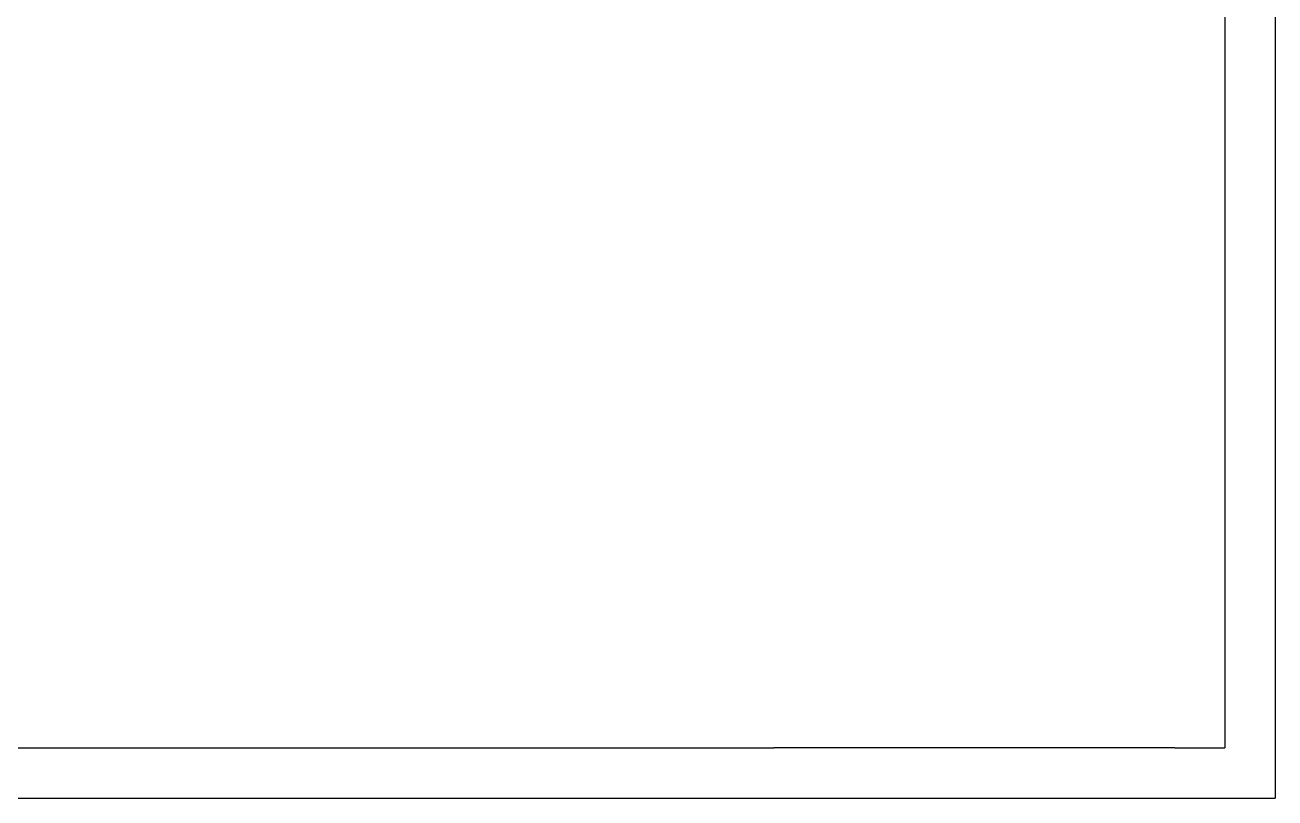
# Model space of a CAD drawing. Header units: millimetres. Extents: x -9564 to 78776, y -25260 to 24346.
# Drawn here: x 76026 to 78520, y -21665 to -20122 of the extents above; entities that cross this region are included whole.
import ezdxf

# ---------------------------------------------------------------- set-up
doc = ezdxf.new("R2010")
doc.units = ezdxf.units.MM
doc.header["$LTSCALE"] = 100
doc.layers.add('MUROS', color=7, linetype='Continuous')

msp = doc.modelspace()

# ---------------------------------------------------------------- linework, layer by layer
at = {"layer": 'MUROS', "color": 0}
for p, q in [((78419.58, -19046.476, 0.006), (78419.58, -21565.361, 0.006)), ((78519.58, -19046.476, 0.006), (78519.58, -21665.361, 0.014)), ((73220.776, -21565.361, 0.014), (76859.954, -21565.361, 0.014)), ((76859.954, -21565.361, 0.014), (77519.58, -21565.361, 0.014)), ((78319.58, -21565.361, 0.006), (77519.58, -21565.361, 0.014)), ((78319.58, -21565.361, 0.006), (78419.58, -21565.361, 0.006)), ((73121.502, -21665.361, 0.014), (77519.58, -21665.361, 0.014)), ((77519.58, -21665.361, 0.014), (78419.58, -21665.361, 0.014)), ((78419.58, -21665.361, 0.014), (78519.58, -21665.361, 0.014))]:
    msp.add_line(p, q, dxfattribs=at)

doc.saveas('drawing.dxf')
